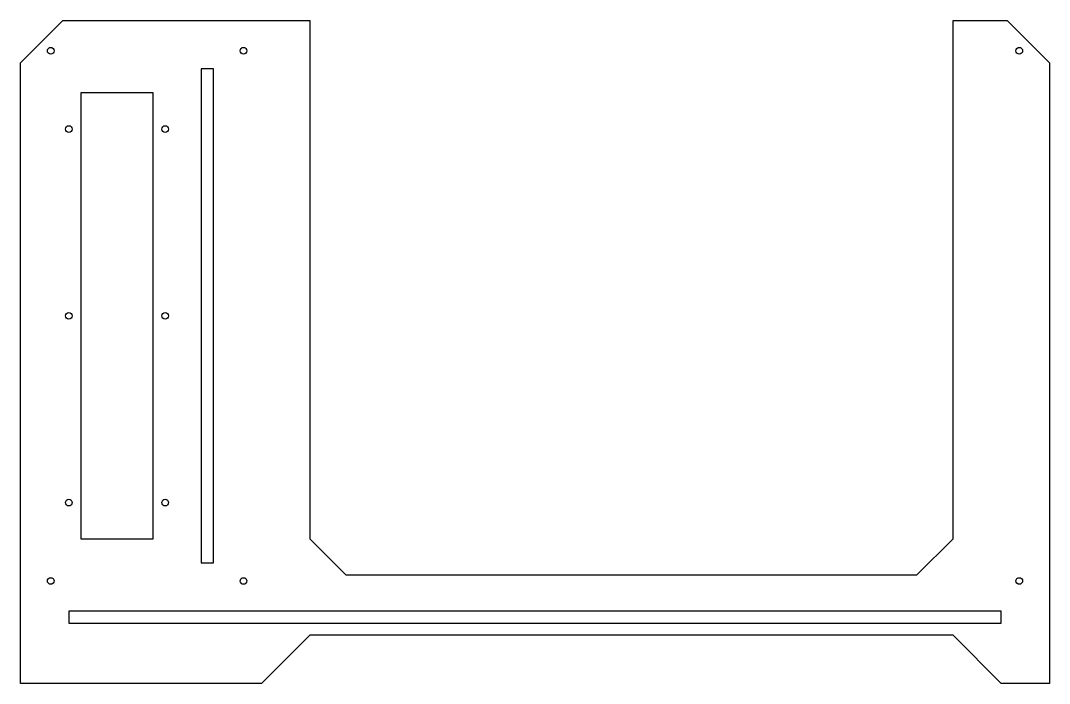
# Model space of a CAD drawing. Header units: millimetres. Extents: x -799 to 55, y -26 to 524.
import ezdxf

# ---------------------------------------------------------------- set-up
doc = ezdxf.new("R2010")
doc.units = ezdxf.units.MM
doc.layers.get('0').update_dxf_attribs({"linetype": 'CONTINUOUS'})

msp = doc.modelspace()

# ---------------------------------------------------------------- linework, layer by layer
for points in [[(20.22, 523.68), (55.22, 488.68), (55.22, -26.32), (15.22, -26.32), (-24.78, 13.68), (-558.67, 13.68), (-598.67, -26.32), (-798.67, -26.32), (-798.67, 488.68), (-763.67, 523.68), (-558.67, 523.68), (-558.67, 93.68), (-528.67, 63.68), (-54.78, 63.68), (-24.78, 93.68), (-24.78, 523.68)], [(-648.67, 73.68), (-638.67, 73.68), (-638.67, 483.68), (-648.67, 483.68)], [(-748.67, 463.68), (-748.67, 93.68), (-688.67, 93.68), (-688.67, 463.68)], [(-758.67, 33.68), (-758.67, 23.68), (15.22, 23.68), (15.22, 33.68)]]:
    msp.add_lwpolyline(points, close=True)
for centre in [(-773.67, 498.68), (-613.67, 498.68), (30.22, 498.68), (-758.67, 433.68), (-678.67, 433.68), (-758.67, 278.68), (-678.67, 278.68), (-758.67, 123.68), (-678.67, 123.68), (-773.67, 58.68), (-613.67, 58.68), (30.22, 58.68)]:
    msp.add_circle(centre, 2.75)

doc.saveas('drawing.dxf')
